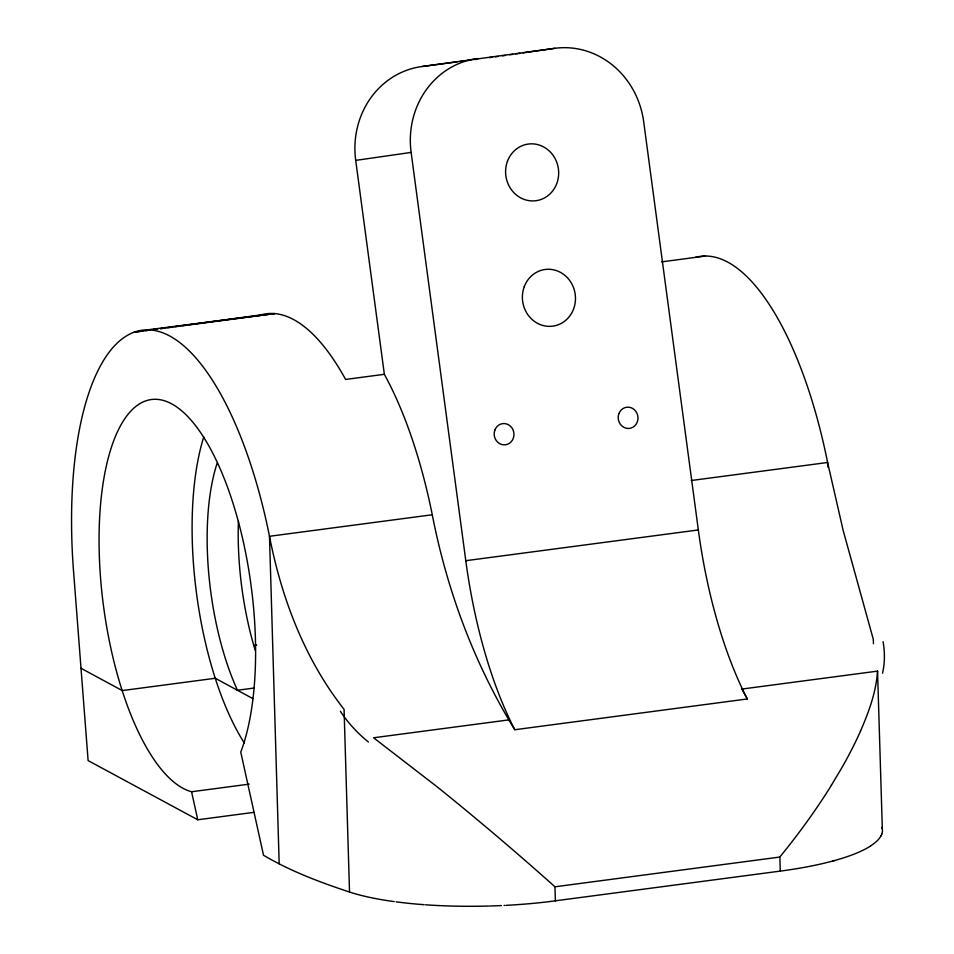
<?xml version="1.0" encoding="UTF-8"?>
<svg xmlns="http://www.w3.org/2000/svg" width="954" height="954" viewBox="0 0 954 954"><rect width="100%" height="100%" fill="white"/><g stroke="black" fill="none" stroke-linecap="round" stroke-linejoin="round"><path stroke-width="1.43" d="M741.83 689.074L877.537 671.127C876.189 692.091 868.76 712.101 860.46 731.205M881.782 834.142L881.067 835.799M831.387 785.297L841.714 767.958A262.946 115.04 -48.2 0 0 860.496 731.193M870.549 846.043L869.535 846.675A168.691 41.01 -1.7 0 1 780.42 871.085L548.717 901.697A169.096 41.117 -1.7 0 1 506.693 905.31L506.037 905.346M834.19 860.639L832.806 861.009M422.038 66.518L554.966 48.296A84.369 78.192 81.8 0 1 643.676 121.671L698.34 529.947A253.168 95.09 82.5 0 0 747.328 698.96L514.778 729.727C474.281 663.901 447.021 590.514 432.269 514.766A268.134 100.719 82.5 0 0 384.355 374.314L355.711 160.391A84.369 78.192 81.8 0 1 422.038 66.518L457.145 61.879M502.472 55.845L505.381 55.427M509.758 54.795L512.68 54.378M515.589 53.961L519.966 53.329M522.887 52.911L554.966 48.296M355.711 160.391L411.126 152.413A84.369 78.192 81.8 0 1 477.441 58.54M142.909 330.99L134.049 332.207L150.16 330.072M145.855 330.585L150.279 329.989M153.224 329.583L157.648 328.975M160.606 328.581L260.907 314.892M460.066 61.485L464.455 60.913M467.377 60.519L470.298 60.138M474.687 59.553L477.62 59.172M489.319 57.622L492.24 57.228M495.162 56.846L498.095 56.465M661.635 261.861L705.495 256.054M153.093 329.679L157.493 329.106M160.415 328.713L164.815 328.128M167.737 327.747L172.137 327.162M175.071 326.781L179.459 326.196M182.393 325.815L186.781 325.231M189.715 324.837L201.425 323.287M204.359 322.905L208.759 322.321M211.681 321.939L274.669 313.604L147.369 329.857M384.355 374.314L345.598 379.442A268.134 100.719 82.5 0 0 256.769 316.299M432.269 514.766L269.493 536.291A268.134 100.719 82.5 0 0 140.632 330.43A268.134 100.719 82.5 0 0 73.506 570.742L88.114 760.588L197.764 819.784L253.871 812.355M691.221 480.518L827.607 462.487L843.229 530.71L873.315 639.359L873.447 643.711M411.126 152.413L465.791 560.702L698.34 529.947M253.764 645.441L256.721 645.047M237.415 690.255L253.895 688.072M509.281 719.829L373.574 737.776L437.528 787.133A262.946 24.625 39.2 0 1 473.589 816.636L490.07 830.433A325.886 30.528 39.2 0 1 554.763 886.624M394.157 901.602A169.096 41.117 -1.7 0 1 349.546 892.05C319.924 882.235 290.517 871.193 263.531 855.285L240.754 752.074A198.265 74.472 82.5 0 0 204.681 438.864A198.265 74.472 82.5 0 0 99.359 523.829A198.265 74.472 82.5 0 0 191.575 791.748L249.161 784.14M504.07 905.441L504.726 905.406M489.784 906.002L489.08 906.026M425.532 904.797L426.009 904.821A168.596 40.986 -1.7 0 0 488.019 906.05M253.013 698.686L215.258 678.27L122.243 690.577L81.007 668.277M742.188 689.659L747.328 698.972M191.575 791.748L197.764 819.784M882.331 828.954L877.537 671.127M827.738 466.947L827.607 462.487A268.134 100.719 82.5 0 0 695.192 257.425M780.277 871.121L779.859 857.05L554.966 886.791L555.383 900.862M349.522 891.99L344.072 709.347C304.72 659.309 281.585 598.349 269.493 536.291L279.176 863.728M237.439 690.195A160.272 60.197 82.5 0 1 217.13 463.203M244.319 742.999A198.265 74.472 82.5 0 1 203.762 436.944M881.961 827.368A169.18 41.129 -1.7 0 1 881.77 834.142M881.102 835.644A169.18 41.129 -1.7 0 1 870.608 845.9M501.458 905.573A168.071 40.867 -1.7 0 1 490.845 905.978M424.136 904.69A168.667 41.01 -1.7 0 1 396.053 901.828M368.435 742.033A189.929 151.018 -15 0 1 340.339 711.231M255.195 650.282A160.153 60.15 82.5 0 1 238.44 521.087M514.778 729.703A253.168 95.09 82.5 0 1 465.791 560.702M883.07 641.696A189.929 109.173 27.7 0 1 882.51 673.226M831.435 785.297A325.886 142.575 -48.2 0 1 779.955 856.847M618.907 413.642A10.673 9.886 81.8 0 0 629.521 428.382A10.673 9.886 81.8 0 0 635.877 411.401A10.673 9.886 81.8 0 0 618.907 413.642M494.876 430.039A10.673 9.886 81.8 0 0 505.489 444.779A10.673 9.886 81.8 0 0 511.857 427.797A10.673 9.886 81.8 0 0 494.876 430.039M524.271 286.653A28.596 26.509 81.8 0 0 552.724 326.161A28.596 26.509 81.8 0 0 569.788 280.631A28.596 26.509 81.8 0 0 524.271 286.653M507.48 161.214A28.596 26.509 81.8 0 0 535.921 200.722A28.596 26.509 81.8 0 0 552.986 155.192A28.596 26.509 81.8 0 0 507.48 161.214"/></g></svg>
